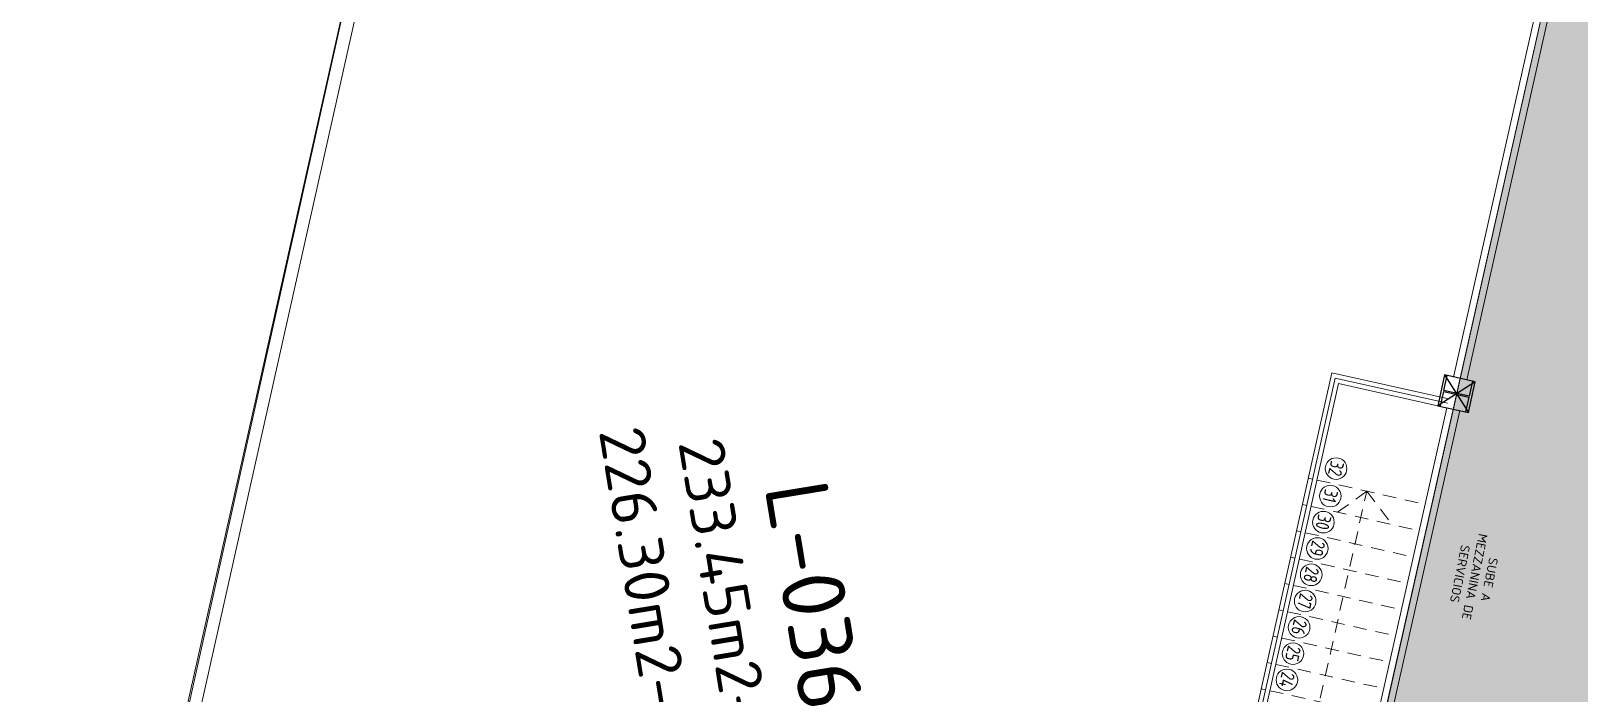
# Model space of a CAD drawing. Header units: metres. Extents: x 2 to 659295185, y -28 to 1124222152.
# Drawn here: x 655418.41 to 655435.61, y 1126632.83 to 1126640.2 of the extents above; entities that cross this region are included whole.
import ezdxf
from ezdxf.enums import TextEntityAlignment as Align

# ---------------------------------------------------------------- set-up
doc = ezdxf.new("R2010")
doc.units = ezdxf.units.M
doc.header["$MEASUREMENT"] = 0
for name, pattern in [('CCSM_C1_CUERPO HP$0$CONTINUA', [0]), ('CCSM_C1_CUERPO HP$0$DASHED', [0.75, 0.5, -0.25]), ('CONTINUA', [0])]:
    doc.linetypes.add(name, pattern=pattern)
doc.layers.get('0').update_dxf_attribs({"linetype": 'CONTINUOUS'})
for name, color, linetype in [('CCSM_C1_CUERPO HP$0$-aa_niveles reales mz', 60, 'CONTINUOUS'), ('CCSM_C1_CUERPO HP$0$A-LOCAL ID', 7, 'CONTINUOUS'), ('CCSM_C1_CUERPO HP$0$A-PARED', 2, 'CCSM_C1_CUERPO HP$0$CONTINUA'), ('CCSM_C1_CUERPO HP$0$A-TEXTOS AREAS', 9, 'CONTINUOUS'), ('CCSM_C1_CUERPO HP$0$A-VISTA 4', 8, 'CONTINUOUS'), ('CCSM_C1_CUERPO HP$0$EQUIPOS', 60, 'CONTINUOUS'), ('CCSM_C1_CUERPO HP$0$ID_AREA EXACTA', 7, 'CONTINUOUS'), ('CCSM_C1_CUERPO HP$0$ID_Nº LOCAL', 7, 'CONTINUOUS'), ('CCSM_C1_CUERPO HP$0$ID_RUBRO', 7, 'CONTINUOUS'), ('CCSM_C1_CUERPO HP$0$ID_USO', 7, 'CONTINUOUS')]:
    doc.layers.add(name, color=color, linetype=linetype)
doc.layers.add('CCSM_C1_CUERPO HP$0$A-AREAS COMERCIALES', color=151, linetype='CONTINUOUS', plot=False)
doc.layers.add('CCSM_C1_CUERPO HP$0$A-ESCALERAS', color=7, linetype='CONTINUOUS', lineweight=5)
doc.layers.add('LOCALES PROPIOS', color=101, linetype='CONTINUA', lineweight=0)
doc.styles.add('CCSM_C1_CUERPO HP$0$ROMANS', font='romans__.ttf')

# ---------------------------------------------------------------- blocks, each defined once
blk = doc.blocks.new('CCSM_C1_CUERPO HP$0$refuerzos')
at = {"layer": 'CCSM_C1_CUERPO HP$0$-aa_niveles reales mz'}
blk.add_lwpolyline([(-1005676.254, 829072.727), (-1005676.254, 829072.377), (-1005675.904, 829072.377), (-1005675.904, 829072.727)], close=True, dxfattribs=at)
at = {"layer": 'CCSM_C1_CUERPO HP$0$EQUIPOS'}
blk.add_line((-1005676.254, 829072.727), (-1005675.904, 829072.377), dxfattribs=at)
blk.add_lwpolyline([(-1005676.254, 829072.377), (-1005676.223, 829072.377), (-1005676.223, 829072.546), (-1005675.936, 829072.546), (-1005675.936, 829072.377), (-1005675.904, 829072.377), (-1005675.904, 829072.727), (-1005675.936, 829072.727), (-1005675.936, 829072.558), (-1005676.223, 829072.558), (-1005676.223, 829072.727), (-1005676.254, 829072.727)], close=True, dxfattribs=at)
blk = doc.blocks.new('CCSM_C1_CUERPO HP$0$refuerzos1')
at = {"layer": 'CCSM_C1_CUERPO HP$0$EQUIPOS'}
blk.add_line((-1005675.904, 829072.727), (-1005676.254, 829072.377), dxfattribs=at)
at = {"layer": 'CCSM_C1_CUERPO HP$0$A-PARED'}
blk.add_blockref('CCSM_C1_CUERPO HP$0$refuerzos', (0, 0), dxfattribs=at)
blk = doc.blocks.new('CCSM_C1_CUERPO HP$0$NUM ESCALON')
blk.add_circle((0, 0), 0.12)
at = {"style": 'CCSM_C1_CUERPO HP$0$ROMANS', "width": 0.75}
blk.add_attdef('00', text='', height=0.15, dxfattribs=at).set_placement((0, 0), align=Align.MIDDLE_CENTER)
blk = doc.blocks.new('CCSM_C1_CUERPO HP$0$IDENT LOCAL')
at = {"layer": 'CCSM_C1_CUERPO HP$0$ID_AREA EXACTA', "style": 'CCSM_C1_CUERPO HP$0$ROMANS'}
blk.add_attdef('AREA-EXACTA', text='', height=0.5, dxfattribs=at).set_placement((0, 1.245), align=Align.BOTTOM_CENTER)
at = {"layer": 'CCSM_C1_CUERPO HP$0$ID_Nº LOCAL', "style": 'CCSM_C1_CUERPO HP$0$ROMANS'}
blk.add_attdef('NºLOCAL', text='', height=0.7, dxfattribs=at).set_placement((0, 2.05), align=Align.BOTTOM_CENTER)
at = {"layer": 'CCSM_C1_CUERPO HP$0$ID_RUBRO', "style": 'CCSM_C1_CUERPO HP$0$ROMANS'}
blk.add_attdef('RUBRO', text='', height=0.35, dxfattribs=at).set_placement((0, 0.395), align=Align.BOTTOM_CENTER)
at = {"layer": 'CCSM_C1_CUERPO HP$0$ID_USO', "style": 'CCSM_C1_CUERPO HP$0$ROMANS'}
blk.add_attdef('USO', text='', height=0.35, dxfattribs=at).set_placement((0, -0.455), align=Align.BOTTOM_CENTER)

msp = doc.modelspace()

# ---------------------------------------------------------------- hatches: boundary and pattern name
at = {"layer": 'LOCALES PROPIOS'}
msp.add_hatch(color=101, dxfattribs=at).paths.add_polyline_path([(655441.212, 1126640.1178), (655439.726, 1126633.4954), (655439.2198, 1126631.2393), (655439.1466, 1126631.2557), (655433.4521, 1126632.6053), (655435.4306, 1126641.4156)])

# ---------------------------------------------------------------- linework, layer by layer
at = {"layer": 'CCSM_C1_CUERPO HP$0$A-AREAS COMERCIALES', "lineweight": 5}
for points in [[(655418.4143, 1126624.8056), (655428.4564, 1126622.6788), (655430.4888, 1126631.7029), (655432.9161, 1126631.1596), (655433.0462, 1126631.1305), (655433.121, 1126631.1138), (655435.4321, 1126641.4152), (655424.7003, 1126643.821), (655424.7534, 1126644.0017), (655422.8076, 1126644.5737)], [(655441.2119, 1126640.1172), (655438.5823, 1126628.4093), (655435.6163, 1126629.0752), (655432.8057, 1126629.7062), (655433.4455, 1126632.5631), (655435.4321, 1126641.4152), (655441.2119, 1126640.1172)]]:
    msp.add_lwpolyline(points, close=True, dxfattribs=at)
at = {"layer": 'CCSM_C1_CUERPO HP$0$A-ESCALERAS', "color": 8, "linetype": 'CCSM_C1_CUERPO HP$0$DASHED', "lineweight": 5, "ltscale": 0.3}
for p, q in [((655432.2467, 1126630.5802), (655433.2536, 1126635.0784)), ((655432.7012, 1126635.2024), (655433.9, 1126634.9333)), ((655432.6358, 1126634.9096), (655433.838, 1126634.6399)), ((655432.5704, 1126634.6168), (655433.7723, 1126634.3472)), ((655432.505, 1126634.324), (655433.7066, 1126634.0544)), ((655432.4396, 1126634.0312), (655433.6409, 1126633.7617)), ((655432.3743, 1126633.7384), (655433.5753, 1126633.469)), ((655432.3089, 1126633.4457), (655433.5096, 1126633.1763)), ((655432.2435, 1126633.1529), (655433.4439, 1126632.8835)), ((655432.1781, 1126632.8601), (655433.3782, 1126632.5908))]:
    msp.add_line(p, q, dxfattribs=at)
for points in [[(655433.2536, 1126635.0784), (655432.9287, 1126634.8439)], [(655433.2536, 1126635.0784), (655433.5382, 1126634.7071)]]:
    msp.add_lwpolyline(points, dxfattribs=at)
at = {"layer": 'CCSM_C1_CUERPO HP$0$A-PARED', "lineweight": 5}
for points in [[(655423.5542, 1126644.3542), (655422.8076, 1126644.5737), (655420.0318, 1126632.1651)], [(655423.5119, 1126644.2103), (655422.9189, 1126644.3846), (655420.1783, 1126632.1322), (655420.1783, 1126632.1322)]]:
    msp.add_lwpolyline(points, dxfattribs=at)
at = {"layer": 'CCSM_C1_CUERPO HP$0$A-PARED', "lineweight": 5, "ltscale": 0.5}
for points in [[(655434.2184, 1126636.3481), (655435.2948, 1126641.1461)], [(655434.364, 1126636.3154), (655435.4406, 1126641.1107)], [(655433.0806, 1126631.2766), (655434.1418, 1126636.0066)], [(655433.5437, 1126632.6617), (655434.2873, 1126635.9739)]]:
    msp.add_lwpolyline(points, dxfattribs=at)
at = {"layer": 'CCSM_C1_CUERPO HP$0$A-VISTA 4', "lineweight": 5}
for p, q in [((655432.6073, 1126635.2234), (655432.6524, 1126635.2133)), ((655432.5416, 1126634.9307), (655432.587, 1126634.9205)), ((655432.4759, 1126634.638), (655432.5217, 1126634.6277)), ((655432.4103, 1126634.3453), (655432.4563, 1126634.335)), ((655432.3446, 1126634.0526), (655432.3909, 1126634.0422)), ((655432.2789, 1126633.7598), (655432.3255, 1126633.7494)), ((655432.2132, 1126633.4671), (655432.2601, 1126633.4566)), ((655432.1476, 1126633.1744), (655432.1947, 1126633.1638)), ((655432.0819, 1126632.8817), (655432.1293, 1126632.871))]:
    msp.add_line(p, q, dxfattribs=at)
for points in [[(655434.1507, 1126636.0558), (655432.9031, 1126636.3357), (655431.7914, 1126631.3583), (655430.5244, 1126631.6425)], [(655434.1398, 1126636.007), (655432.941, 1126636.2759), (655431.8293, 1126631.2986), (655430.5623, 1126631.5828)], [(655434.1616, 1126636.1046), (655432.8652, 1126636.3954), (655431.7535, 1126631.418)]]:
    msp.add_lwpolyline(points, dxfattribs=at)

# ---------------------------------------------------------------- block references
at = {"layer": 'CCSM_C1_CUERPO HP$0$A-ESCALERAS', "lineweight": 5}
ref = msp.add_blockref('CCSM_C1_CUERPO HP$0$NUM ESCALON', (655432.913, 1126635.3299), dxfattribs=dict(at, rotation=256.9188981595862))
ref.add_attrib('00', '32', dxfattribs={"layer": '0', "height": 0.15, "rotation": 76.9189, "style": 'CCSM_C1_CUERPO HP$0$ROMANS', "text_generation_flag": 6, "width": 0.75}).set_placement((655432.913, 1126635.3299), align=Align.MIDDLE_CENTER)
ref = msp.add_blockref('CCSM_C1_CUERPO HP$0$NUM ESCALON', (655432.849, 1126635.024), dxfattribs=dict(at, rotation=256.9188981595862))
ref.add_attrib('00', '31', dxfattribs={"layer": '0', "height": 0.15, "rotation": 76.9189, "style": 'CCSM_C1_CUERPO HP$0$ROMANS', "text_generation_flag": 6, "width": 0.75}).set_placement((655432.849, 1126635.024), align=Align.MIDDLE_CENTER)
ref = msp.add_blockref('CCSM_C1_CUERPO HP$0$NUM ESCALON', (655432.7722, 1126634.7337), dxfattribs=dict(at, rotation=256.9188981595862))
ref.add_attrib('00', '30', dxfattribs={"layer": '0', "height": 0.15, "rotation": 76.9189, "style": 'CCSM_C1_CUERPO HP$0$ROMANS', "text_generation_flag": 6, "width": 0.75}).set_placement((655432.7722, 1126634.7337), align=Align.MIDDLE_CENTER)
ref = msp.add_blockref('CCSM_C1_CUERPO HP$0$NUM ESCALON', (655432.7047, 1126634.4413), dxfattribs=dict(at, rotation=256.9188981595862))
ref.add_attrib('00', '29', dxfattribs={"layer": '0', "height": 0.15, "rotation": 76.9189, "style": 'CCSM_C1_CUERPO HP$0$ROMANS', "text_generation_flag": 6, "width": 0.75}).set_placement((655432.7047, 1126634.4413), align=Align.MIDDLE_CENTER)
ref = msp.add_blockref('CCSM_C1_CUERPO HP$0$NUM ESCALON', (655432.6372, 1126634.149), dxfattribs=dict(at, rotation=256.9188981595862))
ref.add_attrib('00', '28', dxfattribs={"layer": '0', "height": 0.15, "rotation": 76.9189, "style": 'CCSM_C1_CUERPO HP$0$ROMANS', "text_generation_flag": 6, "width": 0.75}).set_placement((655432.6372, 1126634.149), align=Align.MIDDLE_CENTER)
ref = msp.add_blockref('CCSM_C1_CUERPO HP$0$NUM ESCALON', (655432.5698, 1126633.8567), dxfattribs=dict(at, rotation=256.9188981595862))
ref.add_attrib('00', '27', dxfattribs={"layer": '0', "height": 0.15, "rotation": 76.9189, "style": 'CCSM_C1_CUERPO HP$0$ROMANS', "text_generation_flag": 6, "width": 0.75}).set_placement((655432.5698, 1126633.8567), align=Align.MIDDLE_CENTER)
ref = msp.add_blockref('CCSM_C1_CUERPO HP$0$NUM ESCALON', (655432.5023, 1126633.5643), dxfattribs=dict(at, rotation=256.9188981595862))
ref.add_attrib('00', '26', dxfattribs={"layer": '0', "height": 0.15, "rotation": 76.9189, "style": 'CCSM_C1_CUERPO HP$0$ROMANS', "text_generation_flag": 6, "width": 0.75}).set_placement((655432.5023, 1126633.5643), align=Align.MIDDLE_CENTER)
ref = msp.add_blockref('CCSM_C1_CUERPO HP$0$NUM ESCALON', (655432.4349, 1126633.272), dxfattribs=dict(at, rotation=256.9188981595862))
ref.add_attrib('00', '25', dxfattribs={"layer": '0', "height": 0.15, "rotation": 76.9189, "style": 'CCSM_C1_CUERPO HP$0$ROMANS', "text_generation_flag": 6, "width": 0.75}).set_placement((655432.4349, 1126633.272), align=Align.MIDDLE_CENTER)
ref = msp.add_blockref('CCSM_C1_CUERPO HP$0$NUM ESCALON', (655432.3674, 1126632.9797), dxfattribs=dict(at, rotation=256.9188981595862))
ref.add_attrib('00', '24', dxfattribs={"layer": '0', "height": 0.15, "rotation": 76.9189, "style": 'CCSM_C1_CUERPO HP$0$ROMANS', "text_generation_flag": 6, "width": 0.75}).set_placement((655432.3674, 1126632.9797), align=Align.MIDDLE_CENTER)
at = {"layer": 'CCSM_C1_CUERPO HP$0$A-LOCAL ID', "lineweight": 5}
ref = msp.add_blockref('CCSM_C1_CUERPO HP$0$IDENT LOCAL', (655424.5381, 1126633.4979), dxfattribs=dict(at, rotation=279.3084512798494))
ref.add_attrib('NºLOCAL', 'L-036', dxfattribs={"layer": 'CCSM_C1_CUERPO HP$0$ID_Nº LOCAL', "color": 0, "height": 0.7, "rotation": 279.30845, "style": 'CCSM_C1_CUERPO HP$0$ROMANS'}).set_placement((655426.5611, 1126633.8295), align=Align.BOTTOM_CENTER)
ref.add_attrib('RUBRO', '226.30m2-Mzz', dxfattribs={"layer": 'CCSM_C1_CUERPO HP$0$ID_RUBRO', "height": 0.5, "rotation": 279.30845, "style": 'CCSM_C1_CUERPO HP$0$ROMANS'}).set_placement((655424.9282, 1126633.5619), align=Align.BOTTOM_CENTER)
ref.add_attrib('AREA-EXACTA', '233.45m2-C1', dxfattribs={"layer": 'CCSM_C1_CUERPO HP$0$ID_AREA EXACTA', "color": 0, "height": 0.5, "rotation": 279.30845, "style": 'CCSM_C1_CUERPO HP$0$ROMANS'}).set_placement((655425.767, 1126633.6993), align=Align.BOTTOM_CENTER)
at = {"layer": 'CCSM_C1_CUERPO HP$0$A-PARED', "lineweight": 5, "rotation": 347.3465577533807}
msp.add_blockref('CCSM_C1_CUERPO HP$0$refuerzos1', (1455074.1572, 97402.6152), dxfattribs=at)

# ---------------------------------------------------------------- texts
at = {"layer": 'CCSM_C1_CUERPO HP$0$A-TEXTOS AREAS', "lineweight": 5, "ltscale": 0.5, "insert": (655434.6654, 1126634.0847), "char_height": 0.1, "width": 1.215331, "attachment_point": 2, "rotation": 258.70509, "style": 'CCSM_C1_CUERPO HP$0$ROMANS'}
msp.add_mtext('SUBE A MEZZANINA DE SERVICIOS', dxfattribs=at)

doc.saveas('drawing.dxf')
